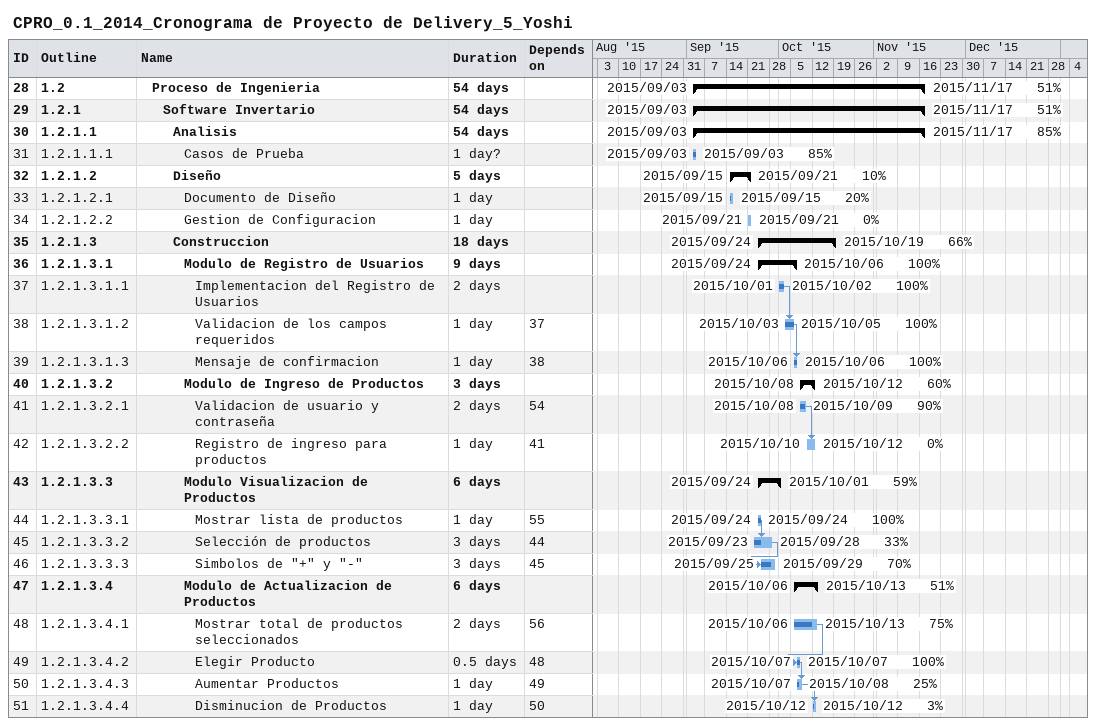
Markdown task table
CPRO_0.1_2014_Cronograma de Proyecto de Delivery_5_Yoshi

| ID | WBS | Task | Duration | Start | Finish | Predecessors | % complete |
|---|---|---|---|---|---|---|---|
| 28 | 1.2 | **Proceso de Ingenieria** | 54d | 2015-09-03 | 2015-11-17 |  | 51 |
| 29 | 1.2.1 | **Software Invertario** | 54d | 2015-09-03 | 2015-11-17 |  | 51 |
| 30 | 1.2.1.1 | **Analisis** | 54d | 2015-09-03 | 2015-11-17 |  | 85 |
| 31 | 1.2.1.1.1 | Casos de Prueba | 1d? | 2015-09-03 | 2015-09-03 |  | 85 |
| 32 | 1.2.1.2 | **Diseño** | 5d | 2015-09-15 | 2015-09-21 |  | 10 |
| 33 | 1.2.1.2.1 | Documento de Diseño | 1d | 2015-09-15 | 2015-09-15 |  | 20 |
| 34 | 1.2.1.2.2 | Gestion de Configuracion | 1d | 2015-09-21 | 2015-09-21 |  | 0 |
| 35 | 1.2.1.3 | **Construccion** | 18d | 2015-09-24 | 2015-10-19 |  | 66 |
| 36 | 1.2.1.3.1 | **Modulo de Registro de Usuarios** | 9d | 2015-09-24 | 2015-10-06 |  | 100 |
| 37 | 1.2.1.3.1.1 | Implementacion del Registro de Usuarios | 2d | 2015-10-01 | 2015-10-02 |  | 100 |
| 38 | 1.2.1.3.1.2 | Validacion de los campos requeridos | 1d | 2015-10-03 | 2015-10-05 | 37 | 100 |
| 39 | 1.2.1.3.1.3 | Mensaje de confirmacion | 1d | 2015-10-06 | 2015-10-06 | 38 | 100 |
| 40 | 1.2.1.3.2 | **Modulo de Ingreso de Productos** | 3d | 2015-10-08 | 2015-10-12 |  | 60 |
| 41 | 1.2.1.3.2.1 | Validacion de usuario y contraseña | 2d | 2015-10-08 | 2015-10-09 | 54 | 90 |
| 42 | 1.2.1.3.2.2 | Registro de ingreso para productos | 1d | 2015-10-10 | 2015-10-12 | 41 | 0 |
| 43 | 1.2.1.3.3 | **Modulo Visualizacion de Productos** | 6d | 2015-09-24 | 2015-10-01 |  | 59 |
| 44 | 1.2.1.3.3.1 | Mostrar lista de productos | 1d | 2015-09-24 | 2015-09-24 | 55 | 100 |
| 45 | 1.2.1.3.3.2 | Selección de productos | 3d | 2015-09-23 | 2015-09-28 | 44 | 33 |
| 46 | 1.2.1.3.3.3 | Simbolos de "+" y "-" | 3d | 2015-09-25 | 2015-09-29 | 45 | 70 |
| 47 | 1.2.1.3.4 | **Modulo de Actualizacion de Productos** | 6d | 2015-10-06 | 2015-10-13 |  | 51 |
| 48 | 1.2.1.3.4.1 | Mostrar total de productos seleccionados | 2d | 2015-10-06 | 2015-10-13 | 56 | 75 |
| 49 | 1.2.1.3.4.2 | Elegir Producto | 0.5d | 2015-10-07 | 2015-10-07 | 48 | 100 |
| 50 | 1.2.1.3.4.3 | Aumentar Productos | 1d | 2015-10-07 | 2015-10-08 | 49 | 25 |
| 51 | 1.2.1.3.4.4 | Disminucion de Productos | 1d | 2015-10-12 | 2015-10-12 | 50 | 3 |
